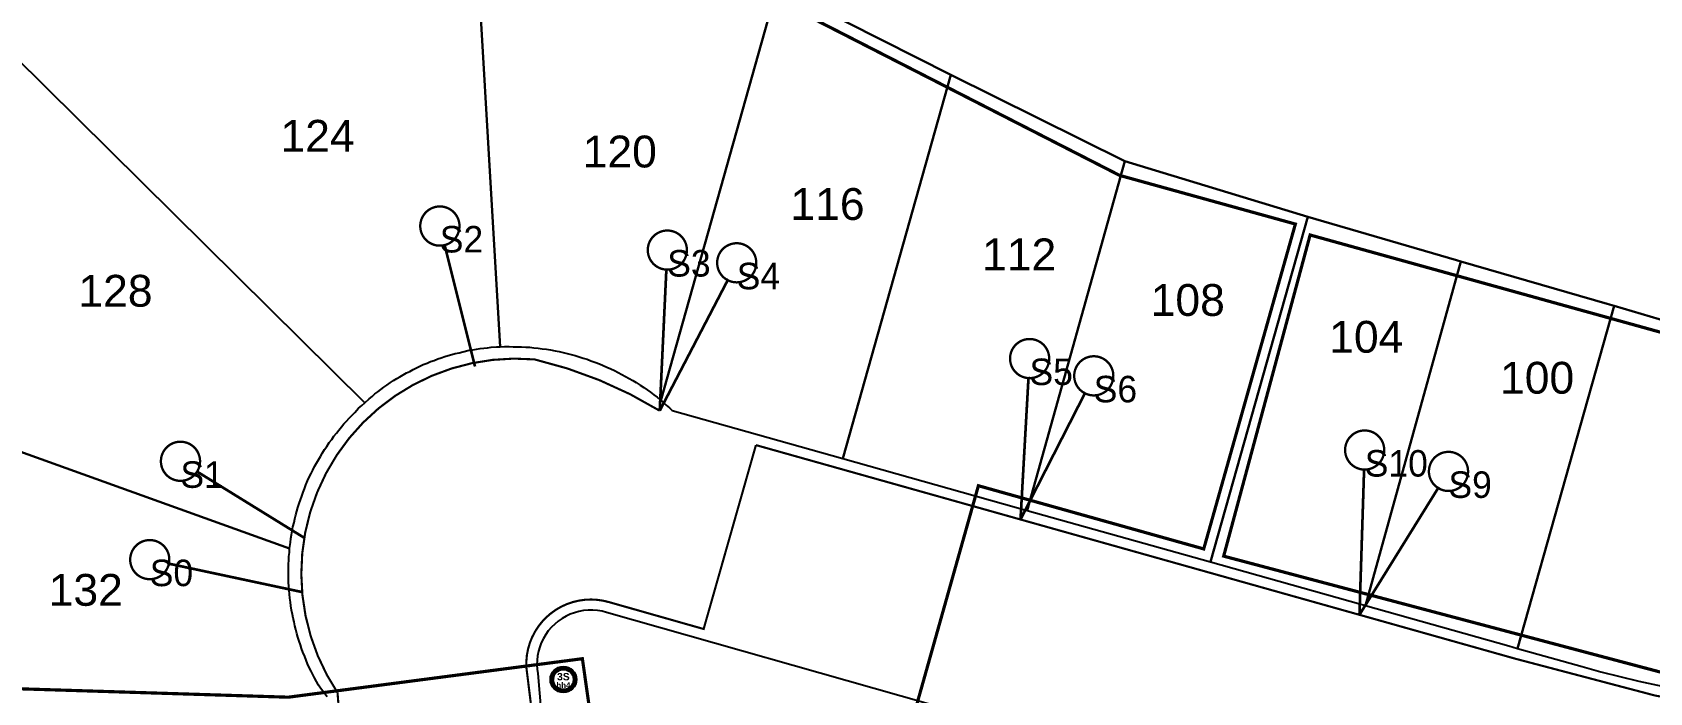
# Model space of a CAD drawing. Header units: metres. Extents: x 620457 to 624057, y 4872349 to 4874194.
# Drawn here: x 620787 to 620939.5, y 4873065.1 to 4873127.3 of the extents above; entities that cross this region are included whole.
import ezdxf
from ezdxf.enums import TextEntityAlignment as Align

# ---------------------------------------------------------------- set-up
doc = ezdxf.new("R2018")
doc.units = ezdxf.units.M
doc.header["$LTSCALE"] = 10
doc.header["$MEASUREMENT"] = 0
doc.linetypes.add('DASHED', pattern=[0.75, 0.5, -0.25])
for name, color, linetype in [('Aurora_Parcel', 252, 'Continuous'), ('Cluster', 7, 'Continuous'), ('Conduit_Distribution_14WAY - 14_10mm', 1, 'DASHED'), ('Duct 0 One Way(Magenta)', 20, 'Continuous'), ('Duct 14Wway 1(Blue)', 5, 'Continuous'), ('Duct 14Wway 2(Orange)', 20, 'Continuous'), ('Duct 14Wway 3(Green)', 102, 'Continuous'), ('Duct 14Wway 4(Brown)', 27, 'Continuous'), ('Duct 14Wway 5(Slate)', 8, 'Continuous'), ('Duct 14Wway 6(White)', 7, 'Continuous'), ('Duct 14Wway 7(Red)', 1, 'Continuous'), ('Duct 14Wway 9(Yellow)', 2, 'Continuous'), ('FC-ADDRESS', 7, 'Continuous'), ('M-DUCT', 7, 'Continuous')]:
    doc.layers.add(name, color=color, linetype=linetype)
doc.layers.add('Bell - EXISTING', color=7, linetype='Continuous', lineweight=0, true_color=0x006e33)
doc.styles.add('Annotative ArialB', font='arialbd.ttf', dxfattribs={"height": 0.75})
doc.styles.get("Standard").update_dxf_attribs({"font": 'arial.ttf'})

# ---------------------------------------------------------------- blocks, each defined once
blk = doc.blocks.new('*U104')
at = {"linetype": 'Continuous', "const_width": 0.253}
blk.add_lwpolyline([(-14.04, -5.81), (0, 0)], dxfattribs=at)
at = {"linetype": 'Continuous'}
blk.add_wipeout([(-15.03, -4.1), (-16.01, -5.81), (-15.03, -7.52), (-13.05, -7.52), (-12.06, -5.81), (-13.05, -4.1)], dxfattribs=at)
at = {"linetype": 'Continuous', "const_width": 0.22}
blk.add_lwpolyline([(-14.04, -7.65, 1), (-14.04, -3.96, 1)], format="xyb", close=True, dxfattribs=at)
at = {"linetype": 'Continuous', "lineweight": 30, "flags": 104}
blk.add_attdef('S1', text='', height=1.52, dxfattribs=at).set_placement((-14.04, -5.81), align=Align.MIDDLE_CENTER)
blk = doc.blocks.new('*U200')
at = {"linetype": 'Continuous', "const_width": 0.253}
blk.add_lwpolyline([(-14.6, 5.84), (0, 0)], dxfattribs=at)
at = {"linetype": 'Continuous'}
blk.add_wipeout([(-15.59, 7.55), (-16.58, 5.84), (-15.59, 4.12), (-13.61, 4.12), (-12.63, 5.84), (-13.61, 7.55)], dxfattribs=at)
at = {"linetype": 'Continuous', "const_width": 0.22}
blk.add_lwpolyline([(-14.6, 3.99, 1), (-14.6, 7.68, 1)], format="xyb", close=True, dxfattribs=at)
at = {"linetype": 'Continuous', "lineweight": 30, "flags": 104}
blk.add_attdef('S1', text='', height=1.52, dxfattribs=at).set_placement((-14.6, 5.84), align=Align.MIDDLE_CENTER)
blk = doc.blocks.new('*U105')
at = {"linetype": 'Continuous', "const_width": 0.253}
blk.add_lwpolyline([(-14.21, -6.29), (0, 0)], dxfattribs=at)
at = {"linetype": 'Continuous'}
blk.add_wipeout([(-15.2, -4.58), (-16.19, -6.29), (-15.2, -8), (-13.22, -8), (-12.23, -6.29), (-13.22, -4.58)], dxfattribs=at)
at = {"linetype": 'Continuous', "const_width": 0.22}
blk.add_lwpolyline([(-14.21, -8.14, 1), (-14.21, -4.45, 1)], format="xyb", close=True, dxfattribs=at)
at = {"linetype": 'Continuous', "lineweight": 30, "flags": 104}
blk.add_attdef('S1', text='', height=1.52, dxfattribs=at).set_placement((-14.21, -6.29), align=Align.MIDDLE_CENTER)
blk = doc.blocks.new('*U71')
at = {"linetype": 'Continuous', "const_width": 0.253}
blk.add_lwpolyline([(-14.16, 5.53), (0, 0)], dxfattribs=at)
at = {"linetype": 'Continuous'}
blk.add_wipeout([(-15.15, 7.24), (-16.14, 5.53), (-15.15, 3.82), (-13.17, 3.82), (-12.19, 5.53), (-13.17, 7.24)], dxfattribs=at)
at = {"linetype": 'Continuous', "const_width": 0.22}
blk.add_lwpolyline([(-14.16, 3.68, 1), (-14.16, 7.37, 1)], format="xyb", close=True, dxfattribs=at)
at = {"linetype": 'Continuous', "lineweight": 30, "flags": 104}
blk.add_attdef('S1', text='', height=1.52, dxfattribs=at).set_placement((-14.16, 5.53), align=Align.MIDDLE_CENTER)
blk = doc.blocks.new('*U65')
at = {"linetype": 'Continuous', "const_width": 0.253}
blk.add_lwpolyline([(-11.42, 9.17), (0, 0)], dxfattribs=at)
at = {"linetype": 'Continuous'}
blk.add_wipeout([(-12.4, 10.88), (-13.39, 9.17), (-12.4, 7.46), (-10.43, 7.46), (-9.44, 9.17), (-10.43, 10.88)], dxfattribs=at)
at = {"linetype": 'Continuous', "const_width": 0.22}
blk.add_lwpolyline([(-11.42, 7.32, 1), (-11.42, 11.01, 1)], format="xyb", close=True, dxfattribs=at)
at = {"linetype": 'Continuous', "lineweight": 30, "flags": 104}
blk.add_attdef('S1', text='', height=1.52, dxfattribs=at).set_placement((-11.42, 9.17), align=Align.MIDDLE_CENTER)
blk = doc.blocks.new('*U66')
at = {"linetype": 'Continuous', "const_width": 0.253}
blk.add_lwpolyline([(-13.23, -3.54), (0, 0)], dxfattribs=at)
at = {"linetype": 'Continuous'}
blk.add_wipeout([(-14.22, -1.83), (-15.21, -3.54), (-14.22, -5.25), (-12.24, -5.25), (-11.25, -3.54), (-12.24, -1.83)], dxfattribs=at)
at = {"linetype": 'Continuous', "const_width": 0.22}
blk.add_lwpolyline([(-13.23, -5.38, 1), (-13.23, -1.69, 1)], format="xyb", close=True, dxfattribs=at)
at = {"linetype": 'Continuous', "lineweight": 30, "flags": 104}
blk.add_attdef('S1', text='', height=1.52, dxfattribs=at).set_placement((-13.23, -3.54), align=Align.MIDDLE_CENTER)
blk = doc.blocks.new('*U201')
at = {"linetype": 'Continuous', "const_width": 0.253}
blk.add_lwpolyline([(-15.14, -0.86), (0, 0)], dxfattribs=at)
at = {"linetype": 'Continuous'}
blk.add_wipeout([(-16.12, 0.86), (-17.11, -0.86), (-16.12, -2.57), (-14.15, -2.57), (-13.16, -0.86), (-14.15, 0.86)], dxfattribs=at)
at = {"linetype": 'Continuous', "const_width": 0.22}
blk.add_lwpolyline([(-15.14, -2.7, 1), (-15.14, 0.99, 1)], format="xyb", close=True, dxfattribs=at)
at = {"linetype": 'Continuous', "lineweight": 30, "flags": 104}
blk.add_attdef('S1', text='', height=1.52, dxfattribs=at).set_placement((-15.14, -0.86), align=Align.MIDDLE_CENTER)
blk = doc.blocks.new('Sing_duct')
at = {"linetype": 'Continuous', "const_width": 0.253}
blk.add_lwpolyline([(-13.65, 0), (0, 0)], dxfattribs=at)
at = {"linetype": 'Continuous'}
blk.add_wipeout([(-14.64, 1.71), (-15.63, 0), (-14.64, -1.71), (-12.67, -1.71), (-11.68, 0), (-12.67, 1.71)], dxfattribs=at)
at = {"linetype": 'Continuous', "const_width": 0.22}
blk.add_lwpolyline([(-13.65, -1.85, 1), (-13.65, 1.85, 1)], format="xyb", close=True, dxfattribs=at)
at = {"linetype": 'Continuous', "lineweight": 30, "flags": 104}
blk.add_attdef('S1', text='', height=1.52, dxfattribs=at).set_placement((-13.65, 0), align=Align.MIDDLE_CENTER)
blk = doc.blocks.new('*U72')
at = {"linetype": 'Continuous', "const_width": 0.253}
blk.add_lwpolyline([(0.71, 15.89), (0, 0)], dxfattribs=at)
at = {"linetype": 'Continuous'}
blk.add_wipeout([(-0.28, 17.61), (-1.27, 15.89), (-0.28, 14.18), (1.7, 14.18), (2.68, 15.89), (1.7, 17.61)], dxfattribs=at)
at = {"linetype": 'Continuous', "const_width": 0.22}
blk.add_lwpolyline([(0.71, 14.05, 1), (0.71, 17.74, 1)], format="xyb", close=True, dxfattribs=at)
at = {"linetype": 'Continuous', "lineweight": 30, "flags": 104}
blk.add_attdef('S1', text='', height=1.52, dxfattribs=at).set_placement((0.71, 15.89), align=Align.MIDDLE_CENTER)
blk = doc.blocks.new('*U259')
blk.add_wipeout([(-35.3, 1.4), (-35.3, 1.4), (-25.6, 24.1), (-3.4, 32), (20.7, 30.3), (36.8, -0.6), (24.8, -26.5), (2.2, -36.2), (-25.5, -26.5)]).dxf.layer = 'M-DUCT'
at = {"layer": 'M-DUCT', "color": 4, "transparency": 33554687, "const_width": 10.8}
blk.add_lwpolyline([(43, 0.4, 1), (-43, -0.4, 1)], format="xyb", close=True, dxfattribs=at)
at = {"layer": 'M-DUCT', "color": 250, "ltscale": 0.6, "transparency": 33554687}
for radius in [48.4, 37.6]:
    blk.add_circle((0, 0), radius, dxfattribs=at)
at = {"layer": 'Bell - EXISTING', "color": 7, "lineweight": 0, "style": 'Annotative ArialB'}
for tag, height, p in [('D8', 27.3, (0, 10.5)), ('T8', 21, (0, -21))]:
    blk.add_attdef(tag, text='', height=height, dxfattribs=at).set_placement(p, align=Align.MIDDLE_CENTER)

msp = doc.modelspace()

# ---------------------------------------------------------------- linework, layer by layer
at = {"layer": 'Aurora_Parcel'}
for points in [[(620755.16, 4873154.94), (620818.36, 4873092.37), (620818.77, 4873092.76), (620818.77, 4873092.76), (620819.05, 4873092.99), (620819.31, 4873093.22), (620819.6, 4873093.43), (620819.87, 4873093.64), (620820.15, 4873093.86), (620820.45, 4873094.05), (620820.78, 4873094.29), (620821.08, 4873094.48), (620821.38, 4873094.68), (620821.67, 4873094.85), (620821.99, 4873095.03), (620822.29, 4873095.2), (620822.6, 4873095.35), (620822.91, 4873095.53), (620823.23, 4873095.68), (620823.55, 4873095.85), (620823.86, 4873095.99), (620824.24, 4873096.14), (620824.56, 4873096.28), (620824.9, 4873096.39), (620825.23, 4873096.52), (620825.56, 4873096.63), (620825.89, 4873096.75), (620826.23, 4873096.84), (620826.55, 4873096.94), (620826.89, 4873097.04), (620827.25, 4873097.11), (620827.59, 4873097.2), (620828.19, 4873097.34), (620828.53, 4873097.39), (620828.9, 4873097.45), (620829.23, 4873097.51), (620829.57, 4873097.54), (620829.92, 4873097.58), (620830.28, 4873097.62), (620830.77, 4873097.65), (620831.13, 4873097.67), (620828.27, 4873146.34)], [(620763.97, 4873095.64), (620811.27, 4873078.65), (620811.34, 4873079.22), (620811.34, 4873079.22), (620811.4, 4873079.6), (620811.45, 4873079.95), (620811.52, 4873080.32), (620811.59, 4873080.68), (620811.69, 4873081.1), (620811.76, 4873081.46), (620811.86, 4873081.82), (620811.94, 4873082.18), (620812.05, 4873082.53), (620812.17, 4873082.89), (620812.29, 4873083.25), (620812.42, 4873083.6), (620812.55, 4873083.96), (620812.67, 4873084.28), (620812.8, 4873084.65), (620812.97, 4873085.03), (620813.13, 4873085.37), (620813.29, 4873085.71), (620813.46, 4873086.04), (620813.63, 4873086.38), (620813.81, 4873086.7), (620813.99, 4873087.02), (620814.18, 4873087.34), (620814.37, 4873087.66), (620814.56, 4873087.97), (620814.77, 4873088.28), (620815.01, 4873088.64), (620815.24, 4873088.94), (620815.45, 4873089.24), (620815.68, 4873089.53), (620815.91, 4873089.82), (620816.15, 4873090.11), (620816.39, 4873090.39), (620816.64, 4873090.67), (620816.89, 4873090.95), (620817.14, 4873091.2), (620817.41, 4873091.47), (620817.78, 4873091.87), (620818.08, 4873092.12), (620818.36, 4873092.37), (620755.16, 4873154.94)], [(620828.27, 4873146.34), (620831.13, 4873097.67), (620831.52, 4873097.69), (620831.97, 4873097.69), (620832.36, 4873097.68), (620832.75, 4873097.68), (620833.14, 4873097.67), (620833.53, 4873097.64), (620833.92, 4873097.62), (620834.3, 4873097.58), (620834.7, 4873097.54), (620835.09, 4873097.48), (620835.48, 4873097.43), (620835.86, 4873097.37), (620836.31, 4873097.29), (620836.68, 4873097.21), (620837.06, 4873097.13), (620837.45, 4873097.04), (620837.82, 4873096.94), (620838.2, 4873096.84), (620838.58, 4873096.73), (620838.95, 4873096.61), (620839.32, 4873096.49), (620839.68, 4873096.36), (620840.05, 4873096.22), (620840.47, 4873096.07), (620840.83, 4873095.91), (620841.19, 4873095.75), (620841.54, 4873095.59), (620841.89, 4873095.42), (620842.24, 4873095.25), (620842.59, 4873095.07), (620842.93, 4873094.88), (620843.27, 4873094.69), (620843.61, 4873094.5), (620843.94, 4873094.29), (620844.33, 4873094.05), (620844.66, 4873093.83), (620844.98, 4873093.61), (620845.28, 4873093.38), (620845.6, 4873093.15), (620845.91, 4873092.91), (620846.21, 4873092.67), (620846.27, 4873092.62), (620857.24, 4873131.61)], [(620857.24, 4873131.61), (620873.6, 4873123.3), (620889.99, 4873115.16), (620907.24, 4873109.93), (620921.26, 4873105.83), (620921.68, 4873105.71), (620935.46, 4873101.73), (620936.14, 4873101.53), (620942.08, 4873099.76), (620949.41, 4873097.6), (620963.14, 4873095.25), (620964.21, 4873095.07), (620978.98, 4873092.55), (620993.78, 4873089.98), (621008.59, 4873087.48), (621023.42, 4873084.72), (621038.09, 4873082.24), (621052.92, 4873079.88)], [(620814.82, 4873064.67), (620814.17, 4873065.47), (620813.99, 4873065.78), (620813.8, 4873066.12), (620813.63, 4873066.45), (620813.46, 4873066.78), (620813.29, 4873067.1), (620813.13, 4873067.44), (620812.97, 4873067.78), (620812.84, 4873068.12), (620812.71, 4873068.46), (620812.53, 4873068.87), (620812.4, 4873069.23), (620812.29, 4873069.57), (620812.17, 4873069.91), (620812.05, 4873070.29), (620811.94, 4873070.63), (620811.85, 4873071), (620811.76, 4873071.35), (620811.69, 4873071.73), (620811.6, 4873072.08), (620811.53, 4873072.43), (620811.45, 4873072.85), (620811.4, 4873073.23), (620811.34, 4873073.6), (620811.29, 4873073.97), (620811.26, 4873074.33), (620811.23, 4873074.71), (620811.2, 4873075.09), (620811.18, 4873075.45), (620811.16, 4873075.83), (620811.16, 4873076.19), (620811.16, 4873076.57), (620811.17, 4873077.17), (620811.19, 4873077.55), (620811.21, 4873077.91), (620811.25, 4873078.28), (620811.27, 4873078.65), (620763.97, 4873095.64)], [(620871.45, 4873064.01), (620841.14, 4873072.63), (620840.72, 4873072.73), (620840.29, 4873072.8), (620839.85, 4873072.84), (620839.42, 4873072.83), (620838.98, 4873072.79), (620838.55, 4873072.72), (620838.13, 4873072.6), (620837.72, 4873072.45), (620837.33, 4873072.27), (620836.95, 4873072.05), (620836.59, 4873071.8), (620836.26, 4873071.52), (620835.95, 4873071.22), (620835.66, 4873070.89), (620835.41, 4873070.53), (620835.19, 4873070.16), (620835, 4873069.76), (620834.85, 4873069.37), (620834.73, 4873068.96), (620834.64, 4873068.54), (620834.6, 4873068.12), (620834.58, 4873067.69), (620834.6, 4873067.27), (620834.66, 4873066.85), (620834.66, 4873066.85), (620836.39, 4873046.46)]]:
    msp.add_lwpolyline(points, dxfattribs=at)
for points in [[(620873.6, 4873123.3), (620857.24, 4873131.61), (620846.27, 4873092.62), (620846.51, 4873092.41), (620846.78, 4873092.17), (620847.07, 4873091.91), (620847.32, 4873091.66), (620863.42, 4873087.13), (620873.6, 4873123.3)], [(620889.99, 4873115.16), (620873.6, 4873123.3), (620863.42, 4873087.13), (620879.78, 4873082.53), (620880.81, 4873082.24), (620889.99, 4873115.16)], [(620907.24, 4873109.93), (620889.99, 4873115.16), (620880.81, 4873082.24), (620898.07, 4873077.38), (620907.24, 4873109.93)], [(620921.68, 4873105.71), (620921.26, 4873105.83), (620907.24, 4873109.93), (620898.07, 4873077.38), (620912.25, 4873073.41), (620912.69, 4873073.28), (620921.68, 4873105.71)], [(620936.14, 4873101.53), (620935.46, 4873101.73), (620921.68, 4873105.71), (620912.69, 4873073.28), (620926.2, 4873069.46), (620927.03, 4873069.23), (620936.14, 4873101.53)], [(620949.36, 4873097.26), (620949.41, 4873097.6), (620942.08, 4873099.76), (620936.14, 4873101.53), (620927.03, 4873069.23), (620933.12, 4873067.51), (620934.88, 4873067.02), (620936.65, 4873066.59), (620938.45, 4873066.15), (620940.22, 4873065.76), (620942.03, 4873065.39), (620943.85, 4873065.07), (620949.36, 4873097.26)]]:
    msp.add_lwpolyline(points, close=True, dxfattribs=at)
at = {"layer": 'Conduit_Distribution_14WAY - 14_10mm', "const_width": 0.2, "flags": 128}
msp.add_lwpolyline([(620834.13, 4873063.08), (620833.59, 4873067.43, -0.518272), (620841.4, 4873073.59), (620850.3, 4873071.06), (620855.23, 4873088.4)], format="xyb", dxfattribs=at)

# ---------------------------------------------------------------- texts
at = {"layer": 'FC-ADDRESS', "linetype": 'Continuous', "ltscale": 1.5}
for s, p in [('124', (620810.41, 4873115.16)), ('120', (620838.9, 4873113.68)), ('116', (620858.48, 4873108.73)), ('112', (620876.55, 4873103.98)), ('128', (620791.36, 4873100.55)), ('108', (620892.44, 4873099.68)), ('104', (620909.27, 4873096.21)), ('100', (620925.37, 4873092.35)), ('132', (620788.56, 4873072.35))]:
    msp.add_text(s, height=3, dxfattribs=at).set_placement(p, align=Align.BOTTOM_LEFT)

# ---------------------------------------------------------------- next in the draw order: block references
at = {"layer": 'Duct 0 One Way(Magenta)', "ltscale": 1.5}
ref = msp.add_blockref('*U65', (620812.41, 4873074.55), dxfattribs=dict(at, rotation=26.72214412908798))
lines = msp.add_mtext('S0', dxfattribs={"layer": '0', "linetype": 'Continuous', "insert": (620798.09, 4873077.6), "char_height": 2.5, "attachment_point": 1})
ref.add_attrib('S1', '', (620798.09, 4873077.6), dxfattribs={"flags": 104}).embed_mtext(lines)
at = {"layer": 'Duct 14Wway 2(Orange)', "ltscale": 1.5}
ref = msp.add_blockref('Sing_duct', (620828.75, 4873095.81), dxfattribs=dict(at, rotation=284.0552353079499))
lines = msp.add_mtext('S2', dxfattribs={"layer": '0', "linetype": 'Continuous', "insert": (620825.43, 4873109.06), "char_height": 2.5, "attachment_point": 1})
ref.add_attrib('S1', '', (620825.43, 4873109.06), dxfattribs={"flags": 104}).embed_mtext(lines)
at = {"layer": 'Duct 14Wway 4(Brown)', "ltscale": 1.5}
ref = msp.add_blockref('*U200', (620846.16, 4873091.64), dxfattribs=dict(at, rotation=264.2949296695155))
lines = msp.add_mtext('S4', dxfattribs={"layer": '0', "linetype": 'Continuous', "insert": (620853.42, 4873105.59), "char_height": 2.5, "attachment_point": 1})
ref.add_attrib('S1', '', (620853.42, 4873105.59), dxfattribs={"flags": 104}).embed_mtext(lines)
at = {"layer": 'Duct 14Wway 5(Slate)', "ltscale": 1.5}
ref = msp.add_blockref('*U104', (620880.17, 4873081.39), dxfattribs=dict(at, rotation=244.2949296695156))
lines = msp.add_mtext('S5', dxfattribs={"layer": '0', "linetype": 'Continuous', "insert": (620881.02, 4873096.56), "char_height": 2.5, "attachment_point": 1})
ref.add_attrib('S1', '', (620881.02, 4873096.56), dxfattribs={"flags": 104}).embed_mtext(lines)
at = {"layer": 'Duct 14Wway 7(Red)', "ltscale": 1.5}
ref = msp.add_blockref('*U105', (620912.12, 4873072.4), dxfattribs=dict(at, rotation=244.294929669389))
lines = msp.add_mtext('S10', dxfattribs={"layer": '0', "linetype": 'Continuous', "insert": (620912.62, 4873087.93), "char_height": 2.5, "attachment_point": 1})
ref.add_attrib('S1', '', (620912.62, 4873087.93), dxfattribs={"flags": 104}).embed_mtext(lines)

# ---------------------------------------------------------------- next in the draw order: linework, layer by layer
at = {"layer": 'Conduit_Distribution_14WAY - 14_10mm', "const_width": 0.2, "flags": 128}
msp.add_lwpolyline([(620914.99, 4873071.59), (620926.77, 4873068.27), (620940.01, 4873064.78), (620943.69, 4873064.15), (620958.46, 4873061.56), (621002.81, 4873053.93), (621032.38, 4873048.87), (621047.17, 4873046.34)], dxfattribs=at)

# ---------------------------------------------------------------- next in the draw order: block references
at = {"layer": 'Duct 14Wway 1(Blue)', "ltscale": 1.5}
ref = msp.add_blockref('*U66', (620812.63, 4873079.67), dxfattribs=dict(at, rotation=313.300039520674))
lines = msp.add_mtext('S1', dxfattribs={"layer": '0', "linetype": 'Continuous', "insert": (620800.98, 4873086.87), "char_height": 2.5, "attachment_point": 1})
ref.add_attrib('S1', '', (620800.98, 4873086.87), dxfattribs={"flags": 104}).embed_mtext(lines)
at = {"layer": 'Duct 14Wway 3(Green)', "ltscale": 1.5}
ref = msp.add_blockref('*U201', (620846.16, 4873091.64), dxfattribs=dict(at, rotation=264.0552353079499))
lines = msp.add_mtext('S3', dxfattribs={"layer": '0', "linetype": 'Continuous', "insert": (620846.87, 4873106.79), "char_height": 2.5, "attachment_point": 1})
ref.add_attrib('S1', '', (620846.87, 4873106.79), dxfattribs={"flags": 104}).embed_mtext(lines)
at = {"layer": 'Duct 14Wway 6(White)', "ltscale": 1.5}
ref = msp.add_blockref('*U71', (620880.17, 4873081.39), dxfattribs=dict(at, rotation=264.294929669389))
lines = msp.add_mtext('S6', dxfattribs={"layer": '0', "linetype": 'Continuous', "insert": (620887.07, 4873094.93), "char_height": 2.5, "attachment_point": 1})
ref.add_attrib('S1', '', (620887.07, 4873094.93), dxfattribs={"flags": 104}).embed_mtext(lines)

# ---------------------------------------------------------------- next in the draw order: linework, layer by layer
at = {"layer": 'Conduit_Distribution_14WAY - 14_10mm', "const_width": 0.2, "flags": 128}
msp.add_lwpolyline([(620904.75, 4872946.19), (620904.11, 4872945.88, 0.057145), (620884.82, 4872978.52), (620879.95, 4872984.02), (620876.84, 4872987.26), (620871.41, 4872992.28), (620861.83, 4873000.01), (620852.4, 4873007.53), (620849.17, 4873010.86), (620843.57, 4873018.15), (620840.03, 4873024.38), (620837.62, 4873030.82), (620836.05, 4873038.54), (620834.13, 4873063.08), (620816.05, 4873061.66), (620815.79, 4873065.06, -0.629204), (620834.36, 4873096.48, -0.08012), (620846.16, 4873091.64)], format="xyb", dxfattribs=at)

# ---------------------------------------------------------------- next in the draw order: block references
at = {"layer": 'Duct 14Wway 9(Yellow)', "ltscale": 1.5}
ref = msp.add_blockref('*U72', (620912.12, 4873072.4), dxfattribs=dict(at, rotation=330.7219367249618))
lines = msp.add_mtext('S9', dxfattribs={"layer": '0', "linetype": 'Continuous', "insert": (620920.51, 4873085.92), "char_height": 2.5, "attachment_point": 1})
ref.add_attrib('S1', '', (620920.51, 4873085.92), dxfattribs={"flags": 104}).embed_mtext(lines)

# ---------------------------------------------------------------- next in the draw order: linework, layer by layer
at = {"layer": 'Cluster', "linetype": 'DASHED', "const_width": 0.3, "flags": 128}
msp.add_lwpolyline([(620924.77, 4872977.13), (620913.21, 4873017.16), (620878.55, 4873027.7), (620870.47, 4873038.52), (620870.45, 4873064.15), (620876.2, 4873084.57), (620897.44, 4873078.61), (620906.08, 4873109.24), (620889.51, 4873113.83), (620788.94, 4873165.28), (620756.27, 4873154.26), (620764.95, 4873095.8), (620770.2, 4873065.91), (620811.15, 4873064.63), (620838.87, 4873068.26), (620842.93, 4873039.69), (620848.9, 4873017.3), (620850.2, 4873011.86), (620850.15, 4873012.94), (620853.76, 4873009), (620853.76, 4873009, 0.0311), (620863.05, 4873001.59), (620872.82, 4872993.69), (620881.42, 4872985.38), (620889.26, 4872976.15, -0.03026), (620897.04, 4872964.68), (620917.04, 4872974.26)], format="xyb", close=True, dxfattribs=at)
msp.add_lwpolyline([(620907.47, 4873108.21), (620949.19, 4873096.63), (621023.24, 4873083.69), (621067.59, 4873076.36), (621113.08, 4873074.36), (621143.1, 4873073.07), (621142.41, 4873043.06), (621134.67, 4873031.65), (621131.32, 4873020.94), (621130.15, 4872990.62), (621101.21, 4872990.86), (621088.92, 4872984.55), (621079.33, 4872979.51), (621076.44, 4872981.77), (621079.31, 4873022.24), (621080.92, 4873043.13), (621065.24, 4873045.3), (621062.29, 4873045.81), (621047.51, 4873048.34), (621032.73, 4873050.86), (621017.95, 4873053.45), (621003.15, 4873055.93), (620973.58, 4873060.98), (620944.06, 4873066.05), (620899.32, 4873077.93)], close=True, dxfattribs=at)
at = {"layer": 'Conduit_Distribution_14WAY - 14_10mm', "const_width": 0.2, "flags": 128}
msp.add_lwpolyline([(620855.23, 4873088.4), (620914.99, 4873071.59)], dxfattribs=at)

# ---------------------------------------------------------------- next in the draw order: block references
at = {"linetype": 'Continuous', "xscale": 0.02539999999999999, "yscale": 0.02539999999999999, "zscale": 0.02539999999999999}
msp.add_blockref('*U259', (620837.08, 4873066.3), dxfattribs=at).add_auto_attribs({'D8': '3S', 'T8': 'hh4'})

doc.saveas('drawing.dxf')
